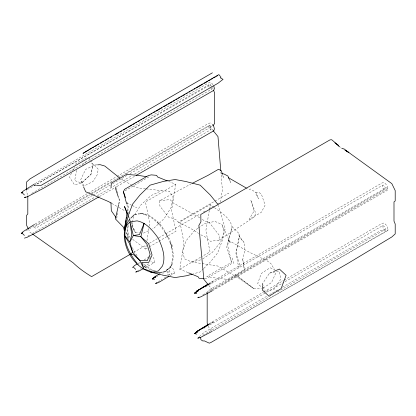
<?xml version="1.0" encoding="UTF-8"?>
<svg xmlns="http://www.w3.org/2000/svg" width="416" height="416" viewBox="0 0 416 416"><rect width="100%" height="100%" fill="white"/><g stroke="black" fill="none" stroke-linecap="round" stroke-linejoin="round"><path stroke-width="0.31" stroke-dasharray="2.08 1.56" d="M262.553 284.903L262.595 283.618L269.464 273.182L272.969 271.726M144.83 267.836L154.315 262.694L154.586 259.99L152.911 256.885M134.54 174.06L210.943 129.61L211.255 126.495L209.212 125.424L118.576 177.538M211.214 290.248L211.422 288.657L209.019 285.693M200.788 234.759L205.691 237.245L210.309 241.249L218.847 240.24L219.466 235.576L208.827 221.967L205.504 221.582L201.874 219.112M116.75 218.546L117.692 212.316M118.919 204.214L119.48 200.481L118.867 197.98M132.657 239.325L145.616 249.044L146.219 245.227M146.926 240.776L148.845 228.686M149.25 226.143L149.755 222.96L145.434 201.994L175.698 184.288L168.47 181.376M175.698 184.288L171.564 210.371L175.999 231.254L150.036 246.454M171.699 263.718L172.817 256.724L171.678 247.78M172.167 264.602L173.482 256.339L172.021 244.837M127.384 210.725L127.79 208.203L126.818 204.552M188.016 272.589L179.733 269.147L184.054 243.188L179.915 221.884L210.298 204.594L213.892 207.267M127.551 226.439L127.041 229.455L128.003 238.404M128.326 225.451L127.712 229.07L128.809 239.294M209.326 210.304L205.868 230.594L210.002 251.904L202.155 256.376M209.435 209.669L210.298 204.594M127.738 211.562L128.669 206.575L126.776 201.25M76.71 170.29L74.662 180.544L81.531 183.05L90.984 174.346L93.236 164.58L90.662 160.545M132.47 222.602L131.721 226.361L135.268 232.518L139.651 232.861M132.595 221.972L133.718 216.33M31.725 193.435L211.51 89.216L211.817 87.693M209.212 125.424L208.801 127.457L210.943 129.61M214.401 207.652C221.426 212.675 229.944 217.771 232.05 226.699L227.635 245.565L231.629 262.309L206.757 276.463L218.717 278.574L228.738 279.391L243.547 270.816L244.312 269.37L242.778 259.454L244.66 250.791L244.28 242.59L239.236 236.371L238.742 234.364M118.674 204.173L119.48 200.481L118.669 198.037M83.382 186.498L80.548 180.05L85.561 169.463L94.401 165.038L96.959 164.882M71.479 173.139L69.529 177.211L74.469 184.792L81.531 183.05L90.984 174.346L93.028 164.091L89.591 162.838M72.592 170.815L74.547 166.743M75.66 164.419L76.216 163.259L87.719 157.3M149.406 258.591L150.701 256.006L148.491 257.312M202.847 294.84L384.587 189.389L385.408 187.751L383.349 185L382.179 185.479L204.698 287.357M134.716 214.729L140.722 205.114L150.862 195.712L161.418 190.658L169.562 191.292L173.108 197.449L171.111 207.485L164.107 218.702L158.574 223.829M207.168 292.417L209.284 289.806L386.116 187.715L387.982 188.682L211.146 290.774M167.133 269.963L169.265 267.795M167.372 270.01L169.51 267.842M203.356 268.814L200.164 271.929L193.419 273.832M203.814 268.372L210.205 262.148L217.573 253.058L221.764 242.128L225.212 228.545L221.01 213.959L217.979 205.202M158.116 224.255L153.967 228.098L152.303 228.899M81.905 165.5L86.159 161.585L87.303 162.006M199.254 336.653L203.819 332.613L267.254 295.989M170.94 267.296L169.265 268.466L169.536 271.482L172.099 274.139L174.439 273.042L173.144 268.965L170.94 267.296L165.459 270.462M197.896 228.306L194.199 230.797L186.056 240.838L182.51 251.092L184.506 258.82L191.511 261.95L217.838 266.053L238.462 278.034L253.557 288.46L261.482 288.361M198.422 227.947L204.755 223.668L214.895 221.359L221.905 224.484L230.573 243.162L227.963 239.996L248.732 251.909L267.129 260.827L270.904 263.609L274.544 269.636L270.067 267.758L261.222 273.541L257.696 283.546L261.336 287.035M202.706 258.924L212.207 252.507L220.35 242.466L223.902 232.211L221.905 224.484M218.847 240.24L254.67 216.72L255.57 212.93L250.744 200.023L254.03 211.073L249.07 219.419L261.326 212.342L265.101 205.119L261.326 193.913L258.523 192.291L255.32 192.889L258.622 198.77L255.949 192.447L250.281 188.947L249.064 189.634L247.442 188.713M263.224 288.002L271.549 282.558L275.335 274.014L274.997 272.137M137.374 271.066L141.159 268.637M143.863 266.906L148.73 263.78L147.872 262.922M35.069 183.607L208.556 82.919L210.174 82.493L212.17 83.647L213.138 85.025M35.069 224.063L87.724 193.383M208.447 283.702L381.93 183.014L383.547 182.593L385.544 183.747L387.161 186.035L387.78 188.588L387.161 190.424L212.586 290.659M208.983 323.825L263.349 292.178M158.205 281.85L161.959 279.516M164.107 278.179L166.249 276.843M168.397 275.512L169.473 274.841L169.057 272.334L167.528 271.372M125.065 190.788L148.689 176.992L147.41 176.795M170.04 275.678L174.439 273.042M137.992 263.51L139.651 262.532M144.071 259.922L147.94 257.639M145.616 249.044L147.274 248.071M27.794 236.168L30.04 234.858M32.287 233.553L95.212 196.945M97.458 195.634L131.732 175.698M202.852 335.291L269.09 296.826M277.514 291.938L385.294 229.351L384.883 226.845L382.84 225.56L284.19 282.188M88.286 193.06L116.386 176.779M116.948 176.452L208.556 123.375L210.174 122.954L211.671 123.817M208.816 284.097L213.216 281.544L208.832 284.076M263.91 291.855L283.582 280.457M284.144 280.129L381.93 223.47L383.547 223.049L385.544 224.203L387.161 226.491L387.78 229.044L387.161 230.885L212.586 331.115M90.522 194.459L33.821 227.193L35.682 228.16L92.383 195.426M91.083 194.132L112.414 181.818M126.448 173.711L210.657 125.096L210.382 127.213L212.779 130.177M92.945 195.099L110.349 185.052M112.59 183.758L127.187 175.328M129.995 173.711L211.957 126.391M133.666 252.335L146.026 245.196M149.396 243.251L165.131 234.166M165.693 233.844L199.971 214.053M203.341 212.108L205.587 210.808M209.518 208.541L213.455 206.268M217.386 203.996L220.761 202.051L221.198 194.605L222.487 191.246L220.896 171.959M269.5 294.694L277.919 289.832M282.412 287.238L380.656 230.516L388.258 229.908L212.545 331.354M26.25 230.625L89.3 194.371M91.551 193.076L118.014 177.861M99.455 196.539L114.665 187.793M116.917 186.498L134.94 176.134M191.459 183.737L159.359 200.871L159.978 206.253L168.516 217.121L173.134 218.452L176.566 220.132L178.266 222.206L228.498 193.289L227.848 193.658M203.58 328.458L206.96 326.518M209.778 324.901L266.152 292.542M266.713 292.219L283.629 282.511M27.378 189.535L208.686 85.722L210.751 85.353L211.63 86.726M179.733 269.147L201.594 256.693M137.524 264.779L140.312 263.255M156.25 276.812L164.185 272.568M143.411 233.158L150.077 229.96M269.464 273.182L278.912 270.972L280.956 278.866L274.087 289.302L265.268 291.366M191.511 261.95L201.651 259.636M204.662 278.673L206.846 278.195L230.636 264.498L231.629 262.309L226.72 247.255L232.05 226.699L239.871 234.369L235.992 253.162L238.659 267.358L239.98 265.434L235.992 253.162L239.236 236.371L243.594 242.336M134.68 214.552L138.965 213.699M134.623 214.817L138.908 213.964M159.359 200.871L169.998 199.55L173.321 203.003L200.32 218.052M36.712 185.708L33.545 185.962L210.382 83.866L210.657 86.304M154.315 262.694L151.752 262.392L150.748 260.764M145.517 188.77L135.97 187.637L132.652 185.671M146.151 188.843L161.418 190.658M385.294 229.351L383.152 229.029L382.84 225.56M169.473 274.841L167.331 274.524L167.071 271.627M160.144 274.492L162.032 274.971M155.48 270.977L150.233 268.913L142.75 263.115M153.644 270.904L149.562 269.303L143.577 264.664M145.018 213.975L150.966 216.481L158.335 222.186M144.94 214.609L150.296 216.866L156.681 221.811M210.512 88.764L211.51 89.216M126.604 202.81L131.695 205.254M132.262 205.525L136.781 207.704M178.266 222.206L189.41 227.651L198.624 233.407M111.842 203.46L118.508 207.23M119.059 207.548L125.169 211M127.946 212.576L129.61 213.517M121.025 178.807L132.096 185.349M338.432 146.12L343.398 149.178M338.562 146.094L343.465 149.162M384.587 189.389L382.59 187.99L382.179 185.479M31.559 233.366L29.978 232.248L28.574 229.351M144.139 266.152L146.879 268.814M130.062 237.38L125.668 232.159M94.401 165.038L98.186 169.213L97.396 174.496L92.924 181.542L84.079 185.978L80.548 180.05M160.051 223.98L164.83 230.703M159.749 224.884L164.159 231.088M137.067 255.694L134.181 251.602L132.132 246.917M88.634 157.508L90.324 160.04M27.81 194.688L26.603 192.327L26.603 190.382M228.483 177.726L230.818 182.686L229.086 178.786M168.61 237.292L171.761 244.254M167.939 237.676L169.775 241.743M129.454 219.008L130.213 220.771M130.468 221.359L135.268 232.518L130.125 220.074M221.754 173.514L223.392 177.434L222.482 174.444M128.898 217.11L129.88 219.482M208.343 326.035L209.284 328.385L211.146 329.571L211.281 330.788M212.519 87.485L213.153 89.149M129.09 219.118L129.745 220.932M208.686 85.722L209.18 87.277M232.154 258.014L234.036 264.498M126.074 232.19L127.65 237.661M262.595 283.618L264.638 291.512M116.407 187.99L117.634 192.988M242.778 259.454L244.312 269.37M213.216 322.005L209.368 324.236L213.216 322.005M253.557 288.46L235.763 274.799L253.557 288.46"/><path stroke-width="0.62" d="M262.532 285.542L262.382 290.035L269.074 296.265L281.148 288.579L286.094 275.288L279.401 269.058L273.556 271.482M111.004 187.221L111.259 184.345L112.122 182.686L126.511 174.408L137.816 175.323L146.77 176.696M171.6 264.352L171.397 265.626L169.692 267.358M118.539 204.786L115.435 218.946L123.542 227.365L124.254 230.282L127.083 212.618M129.932 219.04C113.334 239.106 136.661 278.335 162.37 272.116M126.152 226.564C121.966 239.782 128.856 252.99 136.952 263.136M124.254 230.282L126.23 219.674M126.464 218.426L126.693 217.178M125.024 228.545L128.471 214.963L132.662 204.032L140.031 194.943L150.072 185.162L163.561 181.36L175.12 179.525L185.687 181.48L200.164 185.162L210.205 194.943L217.573 204.032M116.095 186.742L115.424 188.282L118.466 197.428M126.656 203.944L123.417 191.786L124.53 189.358L148.309 175.594L151.263 174.866L156.593 175.339L157.633 177.008L167.268 180.892M212.94 125.58L214.63 123.635L214.63 93.028L213.574 90.256M125.481 226.949L129.984 221.9L137.051 220.865C146.666 222.622 152.828 230.844 158.309 238.228C162.152 246.875 166.124 256.63 162.458 266.022L158.33 270.956L151.658 272.36M166.707 270.4L165.854 271.268L163.53 271.835M130.842 218.13L134.009 214.937M154.518 279.386L152.282 278.933L154.44 276.879L159.978 273.624M132.512 267.519L134.675 265.47L137.441 263.838M221.057 77.09L220.282 77.802L223.049 79.347L217.984 83.262L41.148 185.354L36.712 185.708M136.833 271.414L135.751 272.106L138.7 271.164L143.718 268.445M34.538 183.945L23.338 191.022L21.185 193.081L22.87 192.114M34.538 224.401L23.338 231.478L21.185 233.537L22.87 232.57M207.912 284.04L196.716 291.122L194.558 293.181L196.794 293.634M208.447 324.158L196.716 331.578L194.558 333.637L196.794 334.09M157.128 282.516L155.522 283.52L158.486 282.604L168.938 276.338M152.282 278.933L155.776 276.895L152.282 278.933L153.416 278.325M198.921 337.574L197.798 338.224L200.772 337.324L212.025 331.412M25.548 197.018L24.424 197.673L27.373 196.737L43.139 188.474L213.788 90.329L214.406 88.488L213.788 85.94M208.265 284.419L196.716 291.122L208.286 284.393M198.921 297.118L197.798 297.768L200.772 296.868L212.025 290.956M208.265 324.875L196.716 331.578L208.832 324.532M212.41 72.826L72.998 153.327L29.978 178.906L26.603 181.953L26.603 189.738M88.587 150.145L82.982 153.379L89.606 149.23L218.873 74.599L220.553 76.632M89.71 149.495L91.39 148.522M92.513 147.878L93.636 147.228M94.754 146.583L96.439 145.61M97.562 144.96L98.68 144.316M100.365 143.343L101.483 142.698M102.606 142.048L103.73 141.398M105.409 140.431L106.532 139.781M107.656 139.136L108.774 138.486M110.458 137.514L111.582 136.869M115.508 134.602L118.872 132.657M119.99 132.012L121.675 131.04M123.354 130.068L126.724 128.128M127.842 127.478L131.768 125.211M132.891 124.566L134.571 123.594M135.694 122.944L136.817 122.299M137.935 121.649L139.62 120.682M140.743 120.032L141.861 119.387M142.984 118.737L144.669 117.764M145.787 117.12L146.91 116.47M148.595 115.497L149.713 114.852M150.836 114.202L151.96 113.558M153.639 112.585L154.762 111.935M155.886 111.29L162.053 107.728M163.732 106.756L167.097 104.816M168.22 104.166L172.146 101.899M173.269 101.254L174.949 100.282M176.072 99.632L177.195 98.987M178.313 98.337L179.998 97.37M181.121 96.72L182.239 96.07M183.362 95.425L185.047 94.453M186.165 93.808L187.288 93.158M188.968 92.186L190.091 91.541M191.214 90.891L192.338 90.246M194.017 89.274L195.14 88.624M196.258 87.979L202.431 84.417M204.11 83.444L207.475 81.505M208.598 80.855L210.283 79.882M211.401 79.238L212.524 78.588M213.647 77.943L215.327 76.97M216.45 76.32L217.573 75.676M130.291 254.28L91.603 276.619C85.072 272.631 78.66 268.174 73.154 262.813L32.614 234.109M98.894 196.862L43.139 228.93L27.373 237.193L24.424 238.129M136.063 175.484L213.788 130.785L214.406 128.95L213.788 126.396L212.493 124.566M192.598 183.154L208.005 175.349L218.587 169.239L221.395 170.856L222.3 173.846M192.197 274.175L186.68 275.73L175.12 277.566L162.032 274.971M139.521 213.845L141.97 213.356L144.347 214.36M97.599 164.845L100.152 164.689L104.822 166.046L119.917 178.152M204.116 278.788L199.04 278.216L198.078 276.77L188.609 272.834M221.754 173.514L223.964 173.982L227.848 175.999L228.842 178.23M150.072 271.929L159.515 274.331M144.846 269.188L152.329 271.976M111.29 203.143L108.514 201.573L85.706 191.776L83.642 187.086M246.36 188.094L228.483 177.726M345.051 150.192L348.91 152.568L391.82 183.622L395.2 190.575L395.2 200.949L393.994 201.911L393.994 221.135L395.2 224.021L395.2 233.917L391.82 236.964L348.91 262.824L211.042 342.42L209.321 343.174L204.318 340.87L202.857 340.99L200.918 339.732L200.704 338.182L199.976 337.418M345.098 150.181L348.91 152.568L343.548 148.538M336.825 144.383L338.39 145.428L331.724 139.75L330.044 139.849L200.777 214.479L200.938 221.832L198.864 225.441L203.819 279.271L208.218 284.705M334.901 142.818L338.39 145.428M157.17 222.191L159.38 224.37M133.515 267.259L135.751 269.386M22.183 192.826L24.424 194.953M22.183 233.282L24.424 235.409M213.179 130.671L217.984 136.599L220.792 170.674M164.528 231.608L166.364 234.192L167.679 237.094M116.028 217.506L111.306 210.766L110.958 202.769M28.293 228.774L26.603 225.3L26.603 215.4L27.81 213.912L27.81 195.967M170.04 242.32L171.35 245.227L171.678 247.78M127.426 213.559L124.488 206.445L128.435 217.308M207.875 324.86L207.168 323.097L207.168 293.056M123.417 191.786L125.518 197.699M144.134 223.272L140.868 236.73L147.212 244.655L150.098 254.368L147.212 260.754L139.875 260.53L133.364 254.493L130.005 254.618L132.662 252.304L129.912 241.992L124.108 234.868L129.22 243.152L132.662 252.304L139.875 260.53L144.165 269.568L141.778 262.293L148.725 262.439L152.074 255.044L148.725 243.781L140.868 236.73L133.312 235.544L129.984 221.9L131.768 234.915L129.912 241.992L133.312 235.544L139.516 234.598L144.134 223.272M195.489 292.625L194.558 293.181L198.052 291.143L195.489 292.625M195.489 333.081L194.558 333.637L198.052 331.599L195.489 333.081"/></g></svg>
